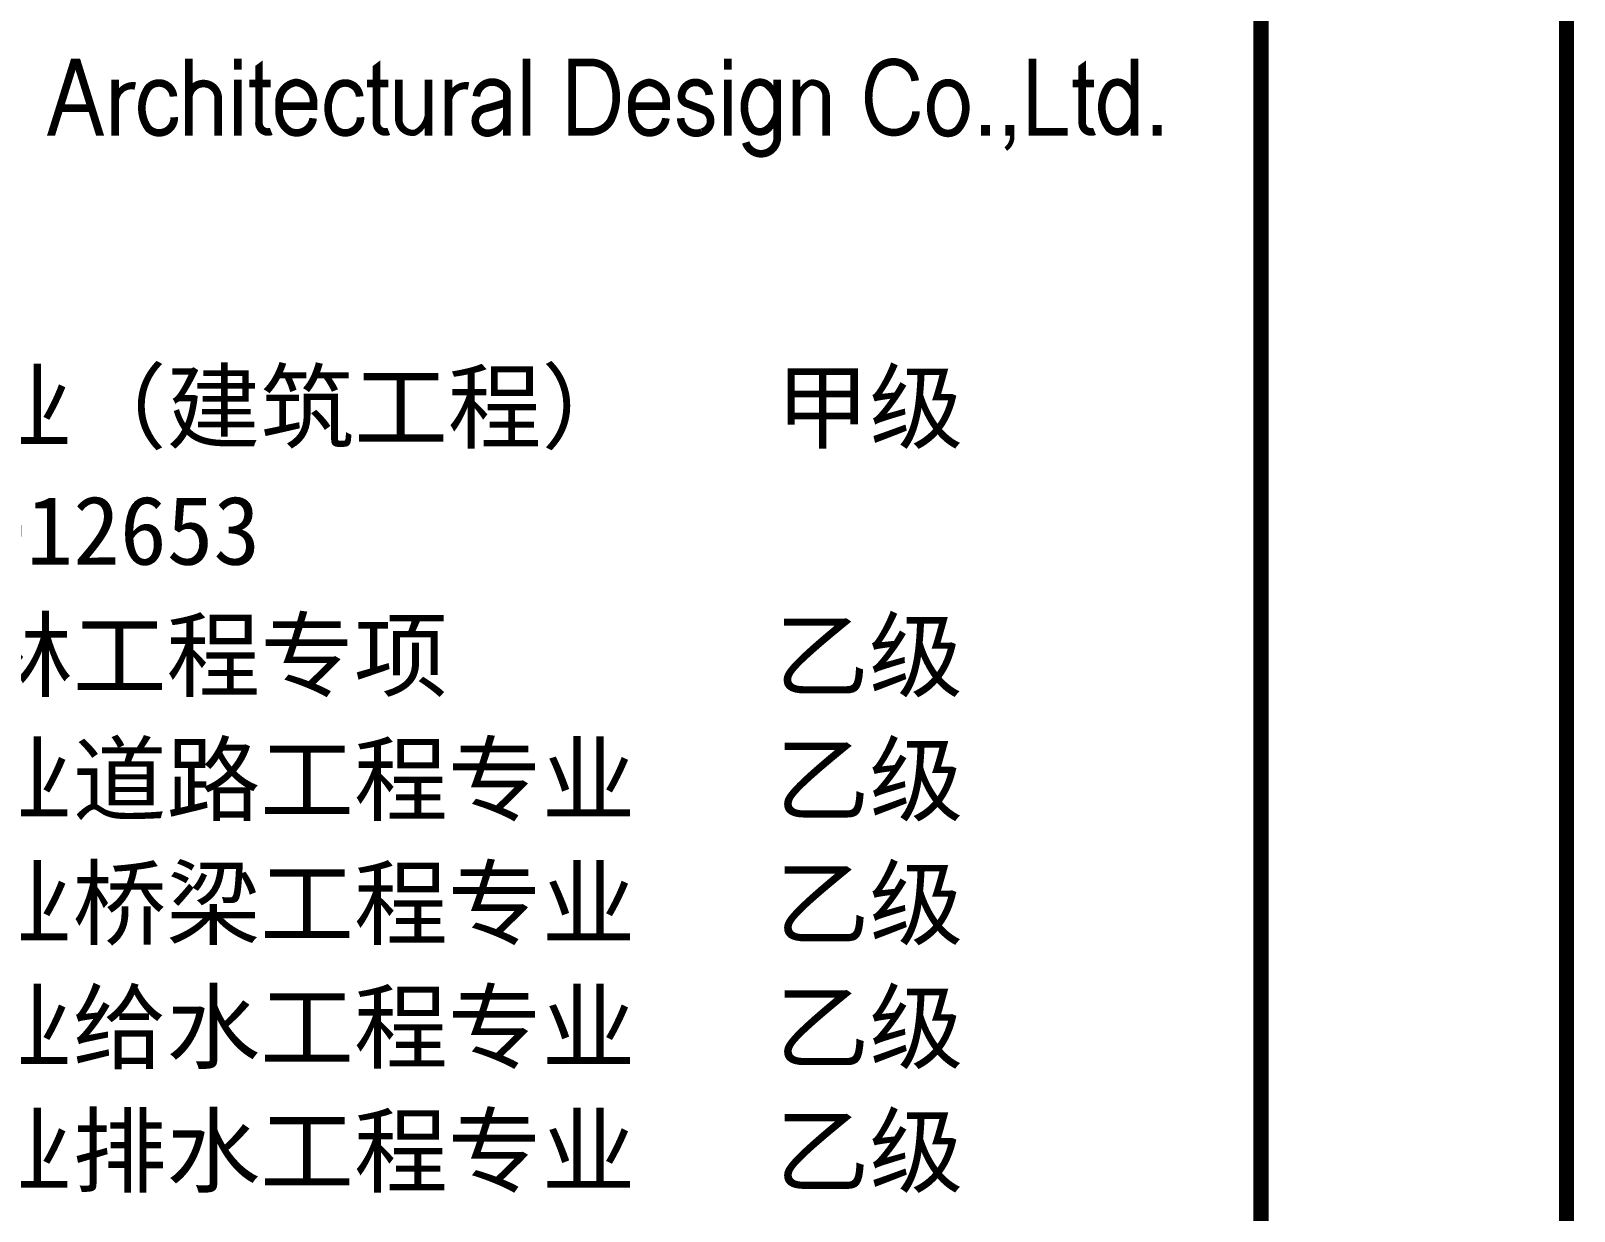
# Model space of a CAD drawing. Extents: x -976302 to -776254, y 5665 to 231437.
# Drawn here: x -781809 to -776254, y 61486 to 65734 of the extents above; entities that cross this region are included whole.
import ezdxf
from ezdxf.enums import TextEntityAlignment as Align

# ---------------------------------------------------------------- set-up
doc = ezdxf.new("R2010")
doc.units = 0
doc.header["$LTSCALE"] = 1000
doc.header["$MEASUREMENT"] = 0
doc.layers.add('0-cxFrame', color=155, linetype='Continuous')
doc.layers.add('0-cxText', color=131, linetype='Continuous', lineweight=25)
doc.styles.add('cx_biaoti', font='')
doc.styles.add('cx_tuming', font='simhei.ttf')
doc.styles.add('cx_tuqian1', font='')
doc.styles.add('黑体', font='simhei.ttf', dxfattribs={"height": 12})
doc.styles.get('cx_biaoti').set_extended_font_data('SimSun')
doc.styles.get('cx_tuqian1').set_extended_font_data('SimSun')

# ---------------------------------------------------------------- blocks, each defined once
blk = doc.blocks.new('zjcx_TT(Dragon)')
for points, const_width in [([(-3958.2, -4156.2), (-3881.8, -3911.6)], 25), ([(-3800, -4156.2), (-3876.4, -3911.6)], 25), ([(-3508.8, -4159.9), (-3508.8, -3907.9)], 25), ([(-3348.5, -3944), (-3348.5, -3907.9)], 25), ([(-3278.8, -4117.5), (-3278.8, -3932)], 25), ([(-2894, -4117.5), (-2894, -3932)], 25), ([(-2403, -4159.9), (-2403, -3907.9)], 25), ([(-2266.6, -3920.4), (-2197.2, -3920.4)], 25), ([(-2254.1, -4159.9), (-2254.1, -3907.9)], 25), ([(-1744.8, -3944), (-1744.8, -3907.9)], 25), ([(-747.5, -4159.9), (-747.5, -3907.9)], 25), ([(-584.5, -4117.5), (-584.5, -3932)], 25), ([(-413.7, -4159.9), (-413.7, -3907.9)], 25), ([(-3749.2, -4159.9), (-3749.2, -3977.3)], 25), ([(-3348.5, -4159.9), (-3348.5, -3977.3)], 25), ([(-3310, -3989.4), (-3240.5, -3989.4)], 25), ([(-2925.1, -3989.4), (-2855.7, -3989.4)], 25), ([(-2821.4, -4105), (-2821.4, -3977.3)], 25), ([(-2723.9, -3977.3), (-2723.9, -4159.9)], 25), ([(-2658.7, -4159.9), (-2658.7, -3977.3)], 25), ([(-1744.8, -4159.9), (-1744.8, -3977.3)], 25), ([(-1583.5, -4159.9), (-1583.5, -3977.3)], 25), ([(-1520.3, -4159.9), (-1520.3, -3977.3)], 25), ([(-615.7, -3989.4), (-546.2, -3989.4)], 25), ([(-3412.2, -4159.9), (-3412.2, -4037.9)], 25), ([(-2467.7, -4159.9), (-2467.7, -4012.9)], 25), ([(-1422.8, -4032.2), (-1422.8, -4159.9)], 25), ([(-3930.1, -4070), (-3827.2, -4070)], 25), ([(-3225.4, -4063.8), (-3088, -4063.8)], 25), ([(-2070.9, -4063.8), (-1933.5, -4063.8)], 25), ([(-1878.9, -4054.8), (-1827.7, -4074.4)], 25), ([(-2266.6, -4147.3), (-2197.2, -4147.3)], 25), ([(-901.3, -4159.9), (-901.3, -4124.7)], 30), ([(-821.5, -4159.9), (-821.5, -4124.7)], 30), ([(-742.7, -4147.4), (-632.3, -4147.4)], 25), ([(-339.5, -4159.9), (-339.5, -4124.7)], 30)]:
    blk.add_lwpolyline(points, dxfattribs=dict(const_width=const_width))
for points in [[(-3879.1, -3907.9, 29, 0, 0), (-3879.1, -3921.4, 25, 25, 0)], [(-3278.9, -3938.3, 28, 0, 0), (-3266.3, -3913.5, 25, 25, 0)], [(-2894, -3938.3, 28, 0, 0), (-2881.5, -3913.5, 25, 25, 0)], [(-584.6, -3938.3, 28, 0, 0), (-572, -3913.5, 25, 25, 0)], [(-3683.7, -3997.6, 25, 15, 0.519598), (-3744.6, -4055.5, 25, 25, 0)], [(-2593.2, -3997.6, 25, 15, 0.519598), (-2654.1, -4055.5, 25, 25, 0)], [(-1611.1, -3997.1, 25, 20, -0.150596), (-1584.7, -4047.8, 25, 25, 0)], [(-1515.3, -4047.1, 15, 19.9, -0.277023), (-1472.9, -3985.7, 15, 19.9, -0.413565)], [(-1476.3, -3986.9, 20, 25, -0.474766), (-1422.8, -4034, 25, 25, 0)], [(-441.3, -3997.1, 25, 20, -0.150596), (-414.9, -4047.8, 25, 25, 0)], [(-2767.9, -4150.3, 20, 25, -0.474766), (-2821.4, -4103.2, 25, 25, 0)], [(-2728.9, -4090, 15, 19.9, -0.277023), (-2771.3, -4151.5, 15, 19.9, -0.413565)], [(-2532.1, -4152, 25, 15, 0.445668), (-2471.6, -4081.7, 25, 25, 0)], [(-1614.2, -4138.1, 25, 20, 0.200508), (-1584.5, -4077.4, 25, 25, 0)], [(-444.4, -4138.1, 25, 20, 0.200508), (-414.7, -4077.4, 25, 25, 0)], [(-3955.1, -4147.4, 30.8, 0, 0), (-3972.7, -4159.9, 25, 25, 0)], [(-3803.1, -4147.4, 30.8, 0, 0), (-3785.5, -4159.9, 25, 25, 0)]]:
    blk.add_lwpolyline(points, format="xyseb")
for points, const_width in [([(-2132.8, -3947.7, 0.23837), (-2198.6, -3920.5, 0.253041)], 25), ([(-2134.8, -3944.8, -0.26132), (-2128.2, -4111.1, -0.615609)], 25), ([(-1258.5, -3944.8, 0.263693), (-1264.2, -4113.9, 0.615609)], 25), ([(-1260.6, -3947.7, -0.673783), (-1131.5, -3980.6, -0.222028)], 25), ([(-3643.2, -4005.6, -0.686109), (-3558.8, -4031.9, -0.222028)], 25), ([(-3508.8, -4037.9, -1.001561), (-3412.2, -4037.9, 3.441563)], 25), ([(-3155.5, -3985.6, 0.395945), (-3213, -4052)], 25), ([(-3158, -3985.6, -0.395945), (-3100.4, -4052)], 25), ([(-3033.7, -4005.6, -0.686109), (-2949.4, -4031.9, -0.222028)], 25), ([(-2567.3, -4031.5, -0.787489), (-2466.7, -4017.6)], 25), ([(-2000.9, -3985.6, 0.395945), (-2058.4, -4052)], 25), ([(-2003.4, -3985.6, -0.395945), (-1945.9, -4052)], 25), ([(-1805.4, -4026.5, 0.911804), (-1895.9, -4027.2)], 25), ([(-1670.6, -4001.3, 0.318714), (-1667.8, -4135.3, 0.615609)], 25), ([(-1671.6, -4002.6, -0.476832), (-1611.1, -3997.1, -0.222028)], 25), ([(-1061.6, -4004.8, -0.473083), (-986.9, -4004.3, -0.222028)], 25), ([(-500.8, -4001.3, 0.318714), (-498, -4135.3, 0.615609)], 25), ([(-501.8, -4002.6, -0.476832), (-441.3, -3997.1, -0.222028)], 25), ([(-3642.2, -4004.4, 0.318714), (-3639.4, -4138.4, 0.615609)], 25), ([(-3032.7, -4004.4, 0.318714), (-3029.9, -4138.4, 0.615609)], 25), ([(-2539, -4071.4, 0.030544), (-2469.9, -4050.9)], 25), ([(-1877, -4055.4, -0.401554), (-1895.7, -4025.4)], 25), ([(-1060.7, -4003.5, 0.318714), (-1057.8, -4137.6, 0.615609)], 25), ([(-987.5, -4003.5, -0.345415), (-990.3, -4137.6, -0.615609)], 25), ([(-3640.8, -4136.3, 0.682641), (-3556.2, -4099.6, 0.222028)], 25), ([(-3212.6, -4074.4, 0.295539), (-3174.8, -4147.4, 0.295539)], 25), ([(-3177.1, -4146.2, 0.506701), (-3101.8, -4103.1)], 25), ([(-3031.3, -4136.3, 0.682641), (-2946.7, -4099.6, 0.222028)], 25), ([(-2539, -4071.4, 0.886876), (-2531.1, -4152, 0.615609)], 25), ([(-2058.1, -4074.4, 0.295539), (-2020.3, -4147.4, 0.295539)], 25), ([(-2022.6, -4146.2, 0.506701), (-1947.3, -4103.1)], 25), ([(-1829.3, -4148.4, -0.5196), (-1898.9, -4102.8)], 25), ([(-1831.1, -4073.5, -0.783964), (-1829.3, -4148.4, -0.615609)], 25), ([(-1269.2, -4103.4, 0.810483), (-1128.7, -4080.4, 0.222028)], 25), ([(-3278.8, -4116.1, 0.5602), (-3238.9, -4145.9, 0.222028)], 25), ([(-2894, -4116.1, 0.5602), (-2854.1, -4145.9, 0.222028)], 25), ([(-2125.9, -4107, -0.296674), (-2197.2, -4147.3, -0.329683)], 25), ([(-1668.5, -4134.4, 0.40791), (-1614.2, -4138.1, 0.222028)], 25), ([(-1058.5, -4136.7, 0.462703), (-989.3, -4136.5, 0.222028)], 25), ([(-584.5, -4116.1, 0.5602), (-544.6, -4145.9, 0.222028)], 25), ([(-498.7, -4134.4, 0.40791), (-444.4, -4138.1, 0.222028)], 25), ([(-1685.9, -4182.1, 0.945498), (-1583.9, -4156.9, 0.222028)], 25), ([(-834.9, -4203.6, 0.277707), (-814.3, -4156.9, 0.222028)], 15)]:
    blk.add_lwpolyline(points, format="xyb", dxfattribs=dict(const_width=const_width))
at = {"layer": '0-cxFrame', "const_width": 30}
blk.add_lwpolyline([(-7000, -10200.2), (0, -10200.2), (0, 0), (-7000, 0)], close=True, dxfattribs=at)
at = {"color": 7, "style": 'cx_biaoti'}
for s, p in [('工程设计建筑行业（建筑工程）   甲级', (-6343.7, -5159.7)), ('证书编号：A133012653', (-6339.9, -5563.5)), ('工程设计风景园林工程专项       乙级', (-6343.7, -5972.3)), ('工程设计市政行业道路工程专业   乙级', (-6343.7, -6378.5)), ('工程设计市政行业桥梁工程专业   乙级', (-6343.7, -6783.5)), ('工程设计市政行业给水工程专业   乙级', (-6343.7, -7188.5)), ('工程设计市政行业排水工程专业   乙级', (-6343.7, -7593.5))]:
    blk.add_text(s, height=225, dxfattribs=at).set_placement(p)
blk = doc.blocks.new('zjcx_T1(Dragon)')
at = {"layer": '0-cxFrame', "const_width": 50}
blk.add_lwpolyline([(-7000, 0), (0, 0), (0, 57400), (-7000, 57400)], close=True, dxfattribs=at)
at = {"layer": '0-cxFrame'}
blk.add_blockref('zjcx_TT(Dragon)', (0, 57400), dxfattribs=at)
blk = doc.blocks.new('TK22.A1 L(Dragon)')
at = {"layer": '0-cxFrame', "color": 7, "const_width": 0.5}
blk.add_lwpolyline([(0, 0), (-841, 0), (-841, 594), (0, 594)], close=True, dxfattribs=at)
at = {"layer": '0-cxFrame', "const_width": 0.5}
blk.add_lwpolyline([(-10, 10), (-80, 10), (-80, 584), (-10, 584)], close=True, dxfattribs=at)
at = {"layer": '0-cxFrame', "xscale": 0.01, "yscale": 0.01, "zscale": 0.01}
blk.add_blockref('zjcx_T1(Dragon)', (-10, 10), dxfattribs=at)
at = {"style": '黑体', "flags": 4}
blk.add_attdef('图幅', text='', height=3.3, dxfattribs=at).set_placement((-40, 3), align=Align.RIGHT)
at = {"layer": '0-cxText', "flags": 4}
for tag, height, style, p in [('建设单位', 3.5, 'cx_tuming', (-45, 240)), ('项目名称', 3.5, 'cx_tuming', (-45, 210)), ('子项名称', 3.5, 'cx_tuming', (-45, 180)), ('工程编号', 3.3, 'cx_tuqian1', (-35, 165)), ('图名1', 3.5, 'cx_tuming', (-45, 87)), ('图名2', 3.5, 'cx_tuming', (-45, 79)), ('图名3', 3.5, 'cx_tuming', (-45, 71)), ('出图日期', 3.3, 'cx_tuqian1', (-39, 60)), ('专业', 3.3, 'cx_tuqian1', (-55, 52)), ('图号', 3.3, 'cx_tuqian1', (-55, 44)), ('版次', 3.3, 'cx_tuqian1', (-20, 44))]:
    blk.add_attdef(tag, text='', height=height, dxfattribs=dict(at, style=style)).set_placement(p, align=Align.MIDDLE)
at = {"layer": 'Defpoints', "color": 6, "flags": 4}
for tag, height, style, p in [('tufu', 3.3, '黑体', (-12, 12)), ('dwfname', 4, 'cx_tuqian1', (-80, 3))]:
    blk.add_attdef(tag, text='', height=height, dxfattribs=dict(at, style=style)).set_placement(p, align=Align.RIGHT)

msp = doc.modelspace()

# ---------------------------------------------------------------- block references
at = {"layer": '0-cxFrame', "xscale": 110, "yscale": 110, "zscale": 110}
msp.add_blockref('TK22.A1 L(Dragon)', (-776281.3, 5692.5), dxfattribs=at)

doc.saveas('drawing.dxf')
